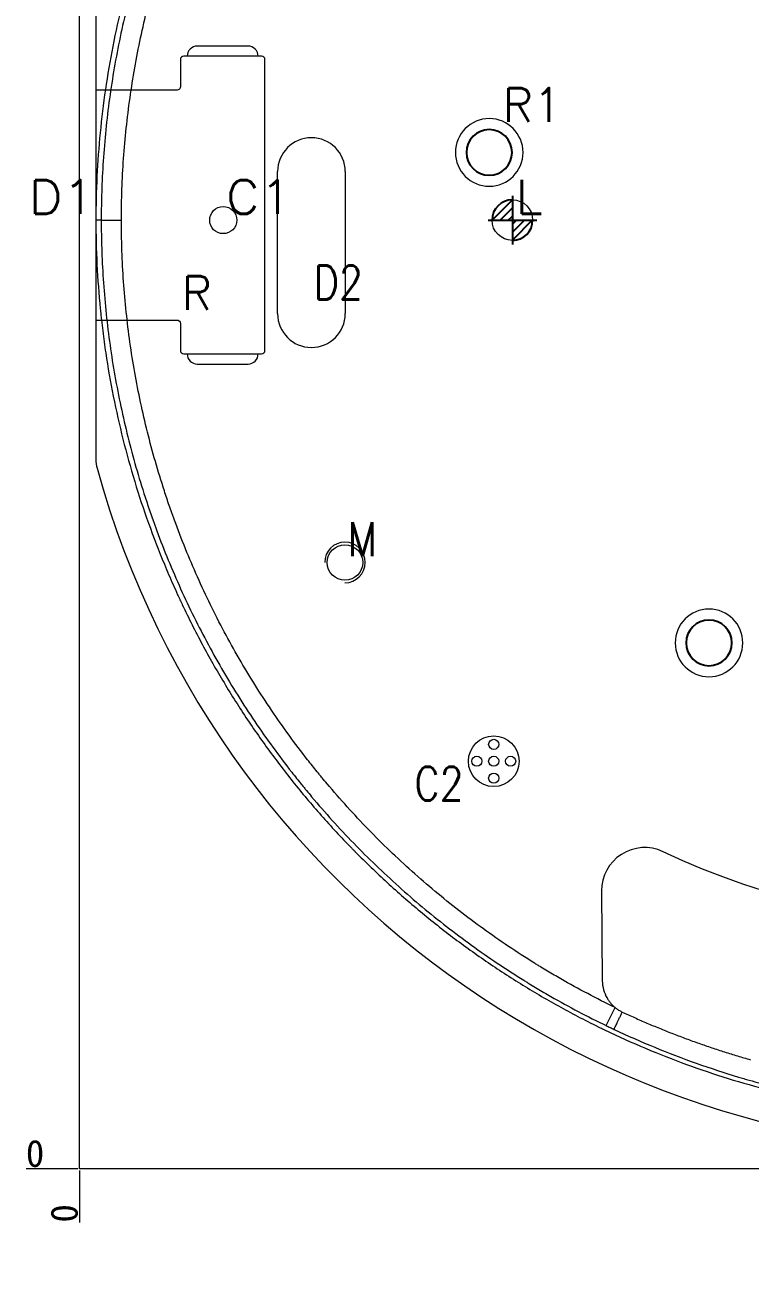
# Model space of a CAD drawing. Header units: millimetres. Extents: x 15571 to 16793, y 54841 to 55522.
# Drawn here: x 15570.7 to 15785.2, y 54841.3 to 55208.4 of the extents above; entities that cross this region are included whole.
import ezdxf

# ---------------------------------------------------------------- set-up
doc = ezdxf.new("R2010")
doc.units = ezdxf.units.MM
doc.linetypes.add('DASHED', pattern=[0])
for name, color, linetype in [('6', 6, 'Continuous'), ('dim', 4, 'Continuous'), ('PUNCH', 2, 'Continuous'), ('PUNCH_W', 1, 'Continuous')]:
    doc.layers.add(name, color=color, linetype=linetype)
doc.styles.add('_PUG_ERP', font='txt')
doc.styles.add('chinesef_fs', font='txt.shx', dxfattribs={"bigfont": 'gbcbig.shx'})
doc.dimstyles.new('_PUG_ERP', dxfattribs={"dimtxt": 8, "dimasz": 1.5, "dimexe": 0.5, "dimexo": 0.5, "dimgap": 0.5, "dimtad": 1, "dimtxsty": '_PUG_ERP', "dimblk": 'CLOSEDBLANK', "dimcen": 0, "dimclrd": 4, "dimclre": 4, "dimclrt": 3, "dimazin": 3, "dimtfac": 1, "dimtmove": 0, "dimatfit": 3, "dimldrblk": 'CLOSEDBLANK', "dimlwd": 9, "dimlwe": 9})

# ---------------------------------------------------------------- blocks, each defined once
blk = doc.blocks.new('pg_hx_L0')
at = {"color": 230}
for p, q in [((-0.5, -0.003), (0, 0.497)), ((0, 0.6), (0, -0.6)), ((-0.6, 0), (0.6, 0)), ((-0.3, 0), (0, 0.3)), ((-0.1, 0), (0, 0.1)), ((0.5, 0.003), (0, -0.497)), ((0.1, 0), (0, -0.1)), ((0.3, 0), (0, -0.3))]:
    blk.add_line(p, q, dxfattribs=at)
for start, end in [(90, 180), (270, 0)]:
    blk.add_arc((0, 0), 0.5, start, end, dxfattribs=at)
blk = doc.blocks.new('pg_hx_LLL0')
blk.add_blockref('pg_hx_L0', (0, 0))
blk = doc.blocks.new('*D736')
at = {"layer": 'Defpoints', "color": 0}
for p in [(15586.89, 54870.13), (16147.89, 54870.13), (16157.89, 54870.13)]:
    blk.add_point(p, dxfattribs=at)
at = {"layer": 'dim', "color": 4, "lineweight": 9}
blk.add_line((16148.39, 54870.13), (16163.73, 54870.13), dxfattribs=at)
at = {"layer": 'dim', "color": 3, "lineweight": 13, "insert": (16161.06, 54874.63), "char_height": 8, "attachment_point": 5, "style": '_PUG_ERP'}
blk.add_mtext('0', dxfattribs=at)
blk = doc.blocks.new('_ClosedBlank')
blk = doc.blocks.new('*D737')
at = {"layer": 'Defpoints', "color": 0}
for p in [(16147.89, 55441.13), (16157.89, 55441.13), (15586.89, 54870.13)]:
    blk.add_point(p, dxfattribs=at)
at = {"layer": 'dim', "color": 4, "lineweight": 9}
blk.add_line((16148.39, 55441.13), (16176.68, 55441.13), dxfattribs=at)
at = {"layer": 'dim', "color": 3, "lineweight": 13, "insert": (16167.54, 55445.63), "char_height": 8, "attachment_point": 5, "style": '_PUG_ERP'}
blk.add_mtext('571', dxfattribs=at)
blk = doc.blocks.new('*D738')
at = {"layer": 'Defpoints', "color": 0}
for p in [(15576.89, 54870.13), (15586.89, 54870.13), (15586.89, 54870.13)]:
    blk.add_point(p, dxfattribs=at)
at = {"layer": 'dim', "color": 4, "lineweight": 9}
blk.add_line((15586.39, 54870.13), (15571.06, 54870.13), dxfattribs=at)
at = {"layer": 'dim', "color": 3, "lineweight": 13, "insert": (15573.73, 54874.63), "char_height": 8, "attachment_point": 5, "style": '_PUG_ERP'}
blk.add_mtext('0', dxfattribs=at)
blk = doc.blocks.new('*D739')
at = {"layer": 'Defpoints', "color": 0}
for p in [(15586.89, 54870.13), (16147.89, 54870.13), (16147.89, 54860.13)]:
    blk.add_point(p, dxfattribs=at)
at = {"layer": 'dim', "color": 4, "lineweight": 9}
blk.add_line((16147.89, 54869.63), (16147.89, 54841.34), dxfattribs=at)
at = {"layer": 'dim', "color": 3, "lineweight": 13, "insert": (16143.39, 54850.48), "char_height": 8, "attachment_point": 5, "rotation": 90, "style": '_PUG_ERP'}
blk.add_mtext('561', dxfattribs=at)
blk = doc.blocks.new('*D740')
at = {"layer": 'Defpoints', "color": 0}
for p in [(15586.89, 54870.13), (15586.89, 54870.13), (15586.89, 54860.13)]:
    blk.add_point(p, dxfattribs=at)
at = {"layer": 'dim', "color": 4, "lineweight": 9}
blk.add_line((15586.89, 54869.63), (15586.89, 54854.29), dxfattribs=at)
at = {"layer": 'dim', "color": 3, "lineweight": 13, "insert": (15582.39, 54856.96), "char_height": 8, "attachment_point": 5, "rotation": 90, "style": '_PUG_ERP'}
blk.add_mtext('0', dxfattribs=at)
blk = doc.blocks.new('*D741')
at = {"layer": 'Defpoints', "color": 0}
for p in [(16147.89, 55451.13), (16147.89, 55441.13), (15586.89, 54870.13)]:
    blk.add_point(p, dxfattribs=at)
at = {"layer": 'dim', "color": 4, "lineweight": 9}
blk.add_line((16147.89, 55441.63), (16147.89, 55469.91), dxfattribs=at)
at = {"layer": 'dim', "color": 3, "lineweight": 13, "insert": (16143.39, 55460.77), "char_height": 8, "attachment_point": 5, "rotation": 90, "style": '_PUG_ERP'}
blk.add_mtext('561', dxfattribs=at)

msp = doc.modelspace()

# ---------------------------------------------------------------- linework, layer by layer
at = {"layer": '6', "color": 5, "lineweight": 13}
for points in [[(15639.714, 55199.078, 0.4142136), (15636.714, 55202.078), (15621.714, 55202.078, 0.4142136), (15618.714, 55199.078)], [(15618.714, 55111.073, 0.4137255), (15621.714, 55108.078), (15636.714, 55108.078, 0.4137255), (15639.714, 55111.073)]]:
    msp.add_lwpolyline(points, format="xyb", dxfattribs=at)
at = {"layer": '6', "color": 6, "lineweight": 13}
msp.add_lwpolyline([(15591.714, 55121.078), (15615.714, 55121.078, -0.4142136), (15616.714, 55120.078), (15616.714, 55112.073, 0.4142136), (15617.714, 55111.073), (15640.714, 55111.073, 0.4142136), (15641.714, 55112.073), (15641.714, 55198.078, 0.4142136), (15640.714, 55199.078), (15617.714, 55199.078, 0.4142136), (15616.714, 55198.078), (15616.714, 55190.078, -0.4142136), (15615.714, 55189.078), (15591.714, 55189.078)], format="xyb", dxfattribs=at)
at = {"layer": '6', "color": 6, "linetype": 'DASHED', "lineweight": 18, "ltscale": 0.3}
for centre, start, end in [((15708.055, 55170.627), 0, 180), ((15708.055, 55170.627), 180, 0), ((15773.055, 55025.627), 0, 180), ((15773.055, 55025.627), 180, 0)]:
    msp.add_arc(centre, 10, start, end, dxfattribs=at)
at = {"layer": '6', "color": 6, "linetype": 'Continuous', "lineweight": 25, "ltscale": 0.3}
for centre, start, end in [((15708.055, 55170.627), 0, 180), ((15708.055, 55170.627), 180, 0), ((15773.055, 55025.627), 0, 180), ((15773.055, 55025.627), 180, 0)]:
    msp.add_arc(centre, 6.753, start, end, dxfattribs=at)
at = {"layer": 'dim', "color": 252, "linetype": 'DASHED', "lineweight": 13, "ltscale": 0.2}
msp.add_lwpolyline([(15586.895, 54870.127), (15586.895, 55441.127), (16147.895, 55441.127), (16147.895, 54870.127)], close=True, dxfattribs=at)
at = {"layer": 'PUNCH', "color": 2, "linetype": 'Continuous', "lineweight": 18}
for p, q in [((15645.474, 55122.979), (15645.474, 55164.979)), ((15665.474, 55164.979), (15665.474, 55122.979))]:
    msp.add_line(p, q, dxfattribs=at)
at = {"layer": 'PUNCH', "color": 155, "linetype": 'DASHED', "lineweight": 13, "ltscale": 0.778694}
msp.add_line((15742.659, 54912.465), (15745.254, 54917.838), dxfattribs=at)
at = {"layer": 'PUNCH', "color": 42, "linetype": 'Continuous', "lineweight": 18}
for centre, radius in [((15665.386, 55049.402), 5.253), ((15709.38, 54990.627), 7.5), ((15709.38, 54995.627), 1.5), ((15704.38, 54990.627), 1.5), ((15709.38, 54990.627), 1.5), ((15714.38, 54990.627), 1.5), ((15709.38, 54985.627), 1.5)]:
    msp.add_circle(centre, radius, dxfattribs=at)
at = {"layer": 'PUNCH', "color": 2, "linetype": 'Continuous', "lineweight": 18}
for centre, start, end in [((15655.474, 55164.979), 0, 180), ((15655.474, 55122.979), 180.00002, 359.99998)]:
    msp.add_arc(centre, 10, start, end, dxfattribs=at)
at = {"layer": 'PUNCH', "color": 42, "linetype": 'Continuous', "lineweight": 13}
msp.add_arc((15665.386, 55049.402), 6, 270, 180, dxfattribs=at)
at = {"layer": 'PUNCH', "color": 2, "linetype": 'DASHED', "lineweight": 13, "ltscale": 0.778694}
for points, knots in [([(15857.414, 55416.327), (15853.069, 55416.327), (15848.738, 55416.22), (15840.101, 55415.797), (15835.796, 55415.48), (15827.212, 55414.639), (15822.932, 55414.114), (15814.4, 55412.857), (15810.146, 55412.124), (15801.666, 55410.448), (15797.439, 55409.505), (15791.118, 55407.931), (15789.014, 55407.38), (15785.864, 55406.513), (15784.29, 55406.069), (15782.718, 55405.61), (15781.932, 55405.378), (15781.67, 55405.301), (15781.147, 55405.144), (15780.885, 55405.066), (15776.441, 55403.724), (15772.298, 55402.361), (15764.089, 55399.435), (15760.023, 55397.872), (15751.97, 55394.547), (15747.983, 55392.784), (15743.047, 55390.455), (15742.063, 55389.983), (15740.589, 55389.265), (15740.099, 55389.025), (15739.12, 55388.54), (15738.631, 55388.297), (15736.192, 55387.071), (15734.255, 55386.068), (15728.485, 55382.989), (15724.692, 55380.844), (15717.218, 55376.371), (15713.535, 55374.042), (15708.095, 55370.411), (15705.845, 55368.869), (15703.617, 55367.29), (15702.727, 55366.656), (15702.283, 55366.338), (15700.955, 55365.378), (15700.074, 55364.733), (15695.691, 55361.484), (15692.254, 55358.803), (15685.519, 55353.277), (15682.22, 55350.432), (15675.762, 55344.58), (15672.602, 55341.572), (15669.126, 55338.096), (15668.741, 55337.708), (15667.974, 55336.931), (15666.826, 55335.762), (15665.69, 55334.582), (15663.432, 55332.209), (15660.461, 55329.009), (15656.848, 55324.918), (15654.724, 55322.423), (15653.67, 55321.169), (15653.32, 55320.749), (15652.622, 55319.909), (15652.274, 55319.487), (15649.158, 55315.686), (15646.476, 55312.244), (15641.283, 55305.231), (15638.772, 55301.661), (15635.744, 55297.119), (15635.143, 55296.206), (15633.954, 55294.373), (15633.365, 55293.453), (15631.615, 55290.683), (15630.472, 55288.824), (15627.114, 55283.204), (15624.968, 55279.405), (15621.89, 55273.627), (15620.887, 55271.687), (15619.663, 55269.246), (15619.419, 55268.757), (15618.936, 55267.777), (15618.215, 55266.306), (15617.508, 55264.829), (15615.183, 55259.894), (15613.423, 55255.906), (15610.103, 55247.851), (15608.543, 55243.784), (15606.352, 55237.625), (15605.647, 55235.562), (15604.627, 55232.453), (15604.126, 55230.894), (15603.558, 55229.07), (15603.318, 55228.287), (15603.159, 55227.764), (15603.08, 55227.502), (15601.741, 55223.057), (15600.589, 55218.86), (15598.499, 55210.442), (15597.56, 55206.221), (15595.892, 55197.756), (15595.163, 55193.511), (15593.912, 55184.998), (15592.869, 55176.461), (15592.24, 55167.878), (15591.82, 55159.27), (15591.714, 55154.955), (15591.714, 55150.627)], [0, 0, 0, 0, 0.03125, 0.03125, 0.0625, 0.0625, 0.09375, 0.09375, 0.125, 0.125, 0.15625, 0.15625, 0.171875, 0.171875, 0.1796875, 0.1835937, 0.1835937, 0.1855469, 0.1855469, 0.1875, 0.1875, 0.21875, 0.21875, 0.25, 0.25, 0.28125, 0.28125, 0.2890625, 0.2890625, 0.2929687, 0.2929687, 0.296875, 0.296875, 0.3125, 0.3125, 0.34375, 0.34375, 0.375, 0.375, 0.390625, 0.3945312, 0.3945312, 0.3984375, 0.3984375, 0.40625, 0.40625, 0.4375, 0.4375, 0.46875, 0.46875, 0.5, 0.5, 0.5039062, 0.5039062, 0.5078125, 0.515625, 0.515625, 0.53125, 0.546875, 0.5546875, 0.5546875, 0.5585937, 0.5585937, 0.5625, 0.5625, 0.59375, 0.59375, 0.625, 0.625, 0.6328125, 0.6328125, 0.640625, 0.640625, 0.65625, 0.65625, 0.6875, 0.6875, 0.703125, 0.703125, 0.7070312, 0.7070312, 0.7109375, 0.71875, 0.71875, 0.75, 0.75, 0.78125, 0.78125, 0.796875, 0.796875, 0.8046875, 0.8085937, 0.8105469, 0.8105469, 0.8125, 0.8125, 0.84375, 0.84375, 0.875, 0.875, 0.90625, 0.90625, 0.9375, 0.96875, 0.96875, 1, 1, 1, 1]), ([(15591.714, 55150.627), (15591.714, 55146.241), (15591.822, 55141.862), (15592.256, 55133.113), (15592.58, 55128.744), (15593.04, 55124.109), (15593.068, 55123.836), (15593.124, 55123.291), (15593.152, 55123.018), (15593.238, 55122.2), (15593.416, 55120.567), (15593.608, 55118.937), (15594.013, 55115.683), (15594.309, 55113.522), (15595.274, 55107.058), (15596.022, 55102.778), (15597.722, 55094.276), (15599.627, 55085.83), (15601.939, 55077.498), (15604.454, 55069.224), (15605.813, 55065.115), (15608.736, 55056.954), (15610.3, 55052.902), (15612.802, 55046.868), (15613.661, 55044.864), (15614.99, 55041.868), (15615.665, 55040.373), (15616.469, 55038.634), (15616.817, 55037.89), (15617.05, 55037.394), (15617.167, 55037.146), (15619.161, 55032.936), (15621.128, 55029.036), (15625.238, 55021.361), (15627.382, 55017.584), (15631.842, 55010.154), (15634.16, 55006.499), (15638.968, 54999.311), (15641.458, 54995.777), (15646.613, 54988.831), (15649.276, 54985.418), (15654.778, 54978.715), (15657.616, 54975.424), (15662.006, 54970.58), (15663.491, 54968.981), (15665.753, 54966.606), (15666.702, 54965.621), (15667.66, 54964.643), (15668.044, 54964.252), (15668.237, 54964.057), (15668.814, 54963.472), (15669.201, 54963.084), (15672.686, 54959.6), (15675.848, 54956.593), (15682.297, 54950.753), (15685.585, 54947.92), (15692.284, 54942.427), (15695.695, 54939.766), (15702.641, 54934.616), (15709.71, 54929.638), (15717.026, 54925.002), (15724.467, 54920.539), (15728.249, 54918.394), (15734.018, 54915.309), (15735.957, 54914.302), (15738.4, 54913.072), (15739.135, 54912.705), (15739.871, 54912.341), (15740.363, 54912.099), (15740.609, 54911.978), (15741.841, 54911.377), (15742.828, 54910.903), (15747.772, 54908.564), (15751.759, 54906.798), (15759.793, 54903.472), (15763.84, 54901.912), (15771.994, 54898.995), (15776.102, 54897.638), (15784.375, 54895.126), (15788.542, 54893.972), (15796.935, 54891.865), (15801.162, 54890.914), (15809.675, 54889.215), (15813.962, 54888.468), (15820.438, 54887.503), (15822.604, 54887.208), (15825.05, 54886.905), (15825.322, 54886.872), (15825.866, 54886.806), (15826.138, 54886.774), (15826.955, 54886.678), (15828.588, 54886.491), (15830.221, 54886.32), (15835.663, 54885.783), (15840.016, 54885.461), (15848.717, 54885.034), (15853.066, 54884.927), (15857.414, 54884.927)], [0, 0, 0, 0, 0.03125, 0.03125, 0.0625, 0.0625, 0.0644531, 0.0644531, 0.0664063, 0.0664063, 0.0703125, 0.078125, 0.078125, 0.09375, 0.09375, 0.125, 0.125, 0.15625, 0.1875, 0.1875, 0.21875, 0.21875, 0.25, 0.25, 0.265625, 0.265625, 0.2734375, 0.2773438, 0.2792969, 0.2792969, 0.28125, 0.28125, 0.3125, 0.3125, 0.34375, 0.34375, 0.375, 0.375, 0.40625, 0.40625, 0.4375, 0.4375, 0.46875, 0.46875, 0.484375, 0.484375, 0.4921875, 0.4941406, 0.4941406, 0.4960938, 0.4960938, 0.5, 0.5, 0.53125, 0.53125, 0.5625, 0.5625, 0.59375, 0.59375, 0.625, 0.65625, 0.65625, 0.6875, 0.6875, 0.703125, 0.703125, 0.7070313, 0.7089844, 0.7089844, 0.7109375, 0.7109375, 0.71875, 0.71875, 0.75, 0.75, 0.78125, 0.78125, 0.8125, 0.8125, 0.84375, 0.84375, 0.875, 0.875, 0.90625, 0.90625, 0.921875, 0.921875, 0.9238281, 0.9238281, 0.9257813, 0.9257813, 0.9296875, 0.9375, 0.9375, 0.96875, 0.96875, 1, 1, 1, 1])]:
    msp.add_open_spline(points, degree=3, knots=knots, dxfattribs=at)
at = {"layer": 'PUNCH', "color": 155, "linetype": 'DASHED', "lineweight": 13, "ltscale": 0.778694}
for points, knots in [([(15742.656, 55388.786), (15739.888, 55387.45), (15734.395, 55384.676), (15728.983, 55381.703), (15723.613, 55378.628), (15720.949, 55377.04), (15717.976, 55375.196), (15717.645, 55374.99), (15716.986, 55374.577), (15716, 55373.956), (15713.709, 55372.493), (15711.766, 55371.215), (15707.909, 55368.629), (15702.838, 55365.099), (15695.449, 55359.56), (15688.274, 55353.78), (15681.312, 55347.762), (15676.812, 55343.59), (15672.384, 55339.337), (15670.205, 55337.171), (15665.92, 55332.758), (15661.706, 55328.265), (15657.636, 55323.609), (15654.639, 55320.056), (15653.649, 55318.861), (15652.423, 55317.355), (15652.056, 55316.902), (15651.691, 55316.447), (15651.447, 55316.144), (15651.325, 55315.992), (15650.718, 55315.233), (15650.236, 55314.624), (15647.838, 55311.569), (15645.968, 55309.099), (15640.502, 55301.607), (15637.049, 55296.507), (15632.15, 55288.701), (15628.979, 55283.445), (15624.501, 55275.406), (15620.302, 55267.212), (15617.69, 55261.645), (15613.914, 55253.217), (15611.586, 55247.493), (15609.184, 55240.934), (15608.788, 55239.838), (15608.399, 55238.738), (15608.141, 55238.004), (15608.013, 55237.637), (15607.376, 55235.8), (15606.88, 55234.326), (15605.431, 55229.891), (15604.518, 55226.919), (15603.441, 55223.182), (15603.229, 55222.434), (15602.916, 55221.31), (15602.812, 55220.935), (15602.606, 55220.185), (15602.097, 55218.309), (15601.609, 55216.431), (15600.478, 55211.916), (15599.779, 55208.899), (15598.488, 55202.85), (15597.896, 55199.819), (15596.82, 55193.741), (15595.852, 55187.649), (15594.719, 55178.467), (15593.906, 55169.242), (15593.579, 55163.063), (15593.414, 55158.418), (15593.373, 55156.867), (15593.332, 55154.539), (15593.316, 55153.374), (15593.307, 55152.014), (15593.305, 55151.334), (15593.304, 55150.994), (15593.304, 55150.824), (15593.304, 55150.739), (15593.304, 55150.696), (15593.304, 55150.678), (15593.304, 55150.666), (15593.304, 55150.659), (15593.304, 55150.653)], [0, 0, 0, 0, 0.03125, 0.0625, 0.0625, 0.09375, 0.09375, 0.0976563, 0.0976563, 0.1015625, 0.109375, 0.125, 0.125, 0.15625, 0.1875, 0.21875, 0.25, 0.28125, 0.28125, 0.3125, 0.3125, 0.34375, 0.375, 0.375, 0.390625, 0.390625, 0.3945313, 0.3964844, 0.3964844, 0.3984375, 0.3984375, 0.40625, 0.40625, 0.4375, 0.4375, 0.5, 0.5, 0.53125, 0.5625, 0.59375, 0.625, 0.625, 0.6875, 0.6875, 0.6953125, 0.6992188, 0.6992188, 0.703125, 0.703125, 0.71875, 0.71875, 0.75, 0.75, 0.7578125, 0.7578125, 0.7617188, 0.7617188, 0.765625, 0.78125, 0.78125, 0.8125, 0.8125, 0.84375, 0.84375, 0.875, 0.90625, 0.9375, 0.96875, 0.96875, 0.984375, 0.984375, 0.9921875, 0.9960938, 0.9980469, 0.9990234, 0.9995117, 0.9997559, 0.9998779, 0.999939, 0.999939, 1, 1, 1, 1]), ([(15599.271, 55150.653), (15599.271, 55153.699), (15599.326, 55156.735), (15599.54, 55162.79), (15599.7, 55165.809), (15600.124, 55171.828), (15600.653, 55177.829), (15601.757, 55186.778), (15602.699, 55192.709), (15603.744, 55198.623), (15604.318, 55201.571), (15605.569, 55207.449), (15606.925, 55213.31), (15608.488, 55219.135), (15610.155, 55224.942), (15611.042, 55227.837), (15612.451, 55232.165), (15612.934, 55233.606), (15613.554, 55235.404), (15613.679, 55235.763), (15613.931, 55236.482), (15614.057, 55236.841), (15614.439, 55237.916), (15614.697, 55238.632), (15617.041, 55245.056), (15619.315, 55250.661), (15623.003, 55258.915), (15625.555, 55264.367), (15629.657, 55272.391), (15634.033, 55280.264), (15637.133, 55285.411), (15641.921, 55293.055), (15645.297, 55298.049), (15650.642, 55305.384), (15652.471, 55307.804), (15654.816, 55310.795), (15655.287, 55311.391), (15656, 55312.284), (15656.238, 55312.581), (15656.715, 55313.173), (15657.912, 55314.652), (15659.122, 55316.114), (15662.054, 55319.595), (15666.035, 55324.154), (15670.158, 55328.555), (15674.35, 55332.877), (15676.482, 55334.998), (15680.814, 55339.162), (15685.217, 55343.247), (15692.029, 55349.141), (15699.051, 55354.8), (15706.281, 55360.223), (15711.243, 55363.68), (15715.019, 55366.212), (15716.92, 55367.462), (15719.161, 55368.895), (15720.127, 55369.503), (15720.772, 55369.907), (15721.095, 55370.109), (15724.006, 55371.915), (15726.613, 55373.469), (15731.869, 55376.48), (15737.166, 55379.39), (15742.543, 55382.105), (15745.252, 55383.413)], [0, 0, 0, 0, 0.03125, 0.03125, 0.0625, 0.0625, 0.09375, 0.125, 0.15625, 0.15625, 0.1875, 0.1875, 0.21875, 0.25, 0.25, 0.28125, 0.28125, 0.296875, 0.296875, 0.3007812, 0.3007812, 0.3046875, 0.3046875, 0.3125, 0.3125, 0.375, 0.375, 0.40625, 0.4375, 0.46875, 0.5, 0.5, 0.5625, 0.5625, 0.59375, 0.59375, 0.6015625, 0.6015625, 0.6054687, 0.6054687, 0.609375, 0.625, 0.625, 0.65625, 0.6875, 0.6875, 0.71875, 0.71875, 0.75, 0.78125, 0.8125, 0.84375, 0.875, 0.875, 0.890625, 0.8984375, 0.9023437, 0.9023437, 0.90625, 0.90625, 0.9375, 0.9375, 0.96875, 1, 1, 1, 1]), ([(15593.304, 55150.653), (15592.811, 55150.645), (15592.319, 55150.637), (15591.789, 55150.628), (15591.751, 55150.628), (15591.714, 55150.627)], [0, 0, 0, 0, 0.9292284, 0.9292284, 1, 1, 1, 1]), ([(15593.304, 55150.653), (15593.304, 55149.874), (15593.307, 55149.095), (15593.321, 55147.537), (15593.331, 55146.759), (15593.372, 55144.425), (15593.413, 55142.872), (15593.577, 55138.22), (15593.903, 55132.036), (15594.444, 55125.891), (15595.091, 55119.765), (15595.844, 55113.658), (15596.808, 55107.589), (15597.877, 55101.538), (15598.464, 55098.523), (15599.744, 55092.51), (15601.129, 55086.516), (15602.726, 55080.561), (15604.43, 55074.624), (15605.336, 55071.665), (15606.775, 55067.242), (15607.269, 55065.77), (15608.029, 55063.566), (15608.414, 55062.464), (15608.808, 55061.364), (15609.071, 55060.631), (15609.204, 55060.265), (15610.405, 55056.974), (15611.521, 55054.076), (15613.848, 55048.333), (15616.271, 55042.645), (15618.883, 55037.063), (15621.588, 55031.535), (15624.387, 55026.059), (15628.865, 55018.003), (15632.036, 55012.738), (15636.934, 55004.92), (15640.386, 54999.813), (15645.849, 54992.314), (15647.717, 54989.842), (15650.592, 54986.173), (15651.562, 54984.957), (15652.79, 54983.446), (15653.037, 54983.144), (15653.53, 54982.542), (15654.273, 54981.641), (15655.02, 54980.746), (15657.523, 54977.775), (15659.561, 54975.44), (15663.711, 54970.852), (15665.821, 54968.599), (15670.114, 54964.174), (15672.296, 54962.003), (15676.73, 54957.741), (15678.983, 54955.65), (15685.847, 54949.499), (15690.564, 54945.559), (15697.853, 54939.892), (15702.782, 54936.195), (15707.855, 54932.662), (15713, 54929.211), (15715.609, 54927.527), (15718.586, 54925.679), (15718.917, 54925.475), (15719.581, 54925.067), (15719.913, 54924.864), (15720.91, 54924.256), (15722.91, 54923.052), (15724.92, 54921.877), (15728.957, 54919.564), (15731.669, 54918.074), (15737.134, 54915.194), (15739.886, 54913.805), (15742.659, 54912.465)], [0, 0, 0, 0, 0.0078125, 0.0078125, 0.015625, 0.015625, 0.03125, 0.03125, 0.0625, 0.09375, 0.09375, 0.125, 0.15625, 0.15625, 0.1875, 0.1875, 0.21875, 0.25, 0.25, 0.28125, 0.28125, 0.296875, 0.296875, 0.3046875, 0.3085937, 0.3085937, 0.3125, 0.3125, 0.34375, 0.34375, 0.375, 0.40625, 0.40625, 0.4375, 0.46875, 0.5, 0.5, 0.5625, 0.5625, 0.59375, 0.59375, 0.609375, 0.609375, 0.6132813, 0.6132813, 0.6171875, 0.625, 0.625, 0.65625, 0.65625, 0.6875, 0.6875, 0.71875, 0.71875, 0.75, 0.75, 0.8125, 0.8125, 0.84375, 0.875, 0.875, 0.90625, 0.90625, 0.9101563, 0.9101563, 0.9140625, 0.9140625, 0.921875, 0.9375, 0.9375, 0.96875, 0.96875, 1, 1, 1, 1]), ([(15593.304, 55150.653), (15593.342, 55150.653), (15593.414, 55150.653), (15593.622, 55150.653), (15593.759, 55150.653), (15594.091, 55150.653), (15594.288, 55150.653), (15594.734, 55150.653), (15594.984, 55150.653), (15595.529, 55150.653), (15595.824, 55150.653), (15596.449, 55150.653), (15596.779, 55150.653), (15597.463, 55150.653), (15597.817, 55150.653), (15598.538, 55150.653), (15598.905, 55150.653), (15599.271, 55150.653)], [0, 0, 0, 0, 0.125, 0.125, 0.25, 0.25, 0.375, 0.375, 0.5, 0.5, 0.625, 0.625, 0.75, 0.75, 0.875, 0.875, 1, 1, 1, 1]), ([(15745.254, 54917.838), (15742.544, 54919.147), (15739.854, 54920.505), (15734.513, 54923.32), (15731.862, 54924.777), (15727.916, 54927.037), (15726.606, 54927.803), (15724.648, 54928.971), (15723.997, 54929.364), (15723.021, 54929.957), (15722.697, 54930.156), (15722.048, 54930.554), (15719.134, 54932.354), (15716.265, 54934.206), (15711.236, 54937.579), (15706.278, 54941.033), (15701.459, 54944.647), (15694.335, 54950.185), (15689.725, 54954.036), (15683.016, 54960.049), (15680.814, 54962.092), (15676.479, 54966.259), (15674.347, 54968.381), (15670.151, 54972.706), (15666.025, 54977.11), (15662.04, 54981.675), (15659.593, 54984.579), (15658.863, 54985.454), (15658.137, 54986.335), (15657.655, 54986.923), (15657.414, 54987.218), (15656.214, 54988.695), (15655.265, 54989.884), (15652.455, 54993.469), (15650.629, 54995.886), (15645.29, 55003.216), (15641.916, 55008.208), (15637.129, 55015.85), (15634.029, 55020.996), (15629.652, 55028.87), (15626.916, 55034.222), (15624.272, 55039.626), (15621.719, 55045.082), (15619.351, 55050.642), (15617.076, 55056.255), (15615.986, 55059.087), (15614.812, 55062.304), (15614.682, 55062.662), (15614.424, 55063.379), (15614.04, 55064.454), (15613.161, 55066.965), (15611.474, 55072.001), (15610.146, 55076.339), (15608.48, 55082.142), (15606.919, 55087.963), (15605.565, 55093.822), (15604.315, 55099.699), (15603.741, 55102.646), (15602.696, 55108.56), (15601.754, 55114.493), (15601.018, 55120.462), (15600.385, 55126.45), (15599.857, 55132.456), (15599.538, 55138.5), (15599.378, 55143.048), (15599.338, 55144.566), (15599.298, 55146.846), (15599.288, 55147.607), (15599.274, 55149.13), (15599.271, 55149.892), (15599.271, 55150.653)], [0, 0, 0, 0, 0.03125, 0.03125, 0.0625, 0.0625, 0.078125, 0.078125, 0.0859375, 0.0859375, 0.0898437, 0.0898437, 0.09375, 0.125, 0.125, 0.15625, 0.1875, 0.1875, 0.25, 0.25, 0.28125, 0.28125, 0.3125, 0.3125, 0.34375, 0.375, 0.375, 0.3828125, 0.3867188, 0.3867188, 0.390625, 0.390625, 0.40625, 0.40625, 0.4375, 0.4375, 0.5, 0.5, 0.53125, 0.5625, 0.59375, 0.59375, 0.625, 0.65625, 0.65625, 0.6875, 0.6875, 0.6914063, 0.6914063, 0.6953125, 0.703125, 0.71875, 0.75, 0.75, 0.78125, 0.8125, 0.8125, 0.84375, 0.84375, 0.875, 0.90625, 0.90625, 0.9375, 0.96875, 0.96875, 0.984375, 0.984375, 0.9921875, 0.9921875, 1, 1, 1, 1]), ([(15744.983, 54911.357), (15744.999, 54911.391), (15745.028, 54911.453), (15745.112, 54911.631), (15745.167, 54911.747), (15745.301, 54912.03), (15745.38, 54912.198), (15745.559, 54912.578), (15745.659, 54912.791), (15745.879, 54913.256), (15745.997, 54913.508), (15746.25, 54914.043), (15746.383, 54914.327), (15746.661, 54914.915), (15746.805, 54915.221), (15747.099, 54915.845), (15747.249, 54916.164), (15747.399, 54916.483)], [0, 0, 0, 0, 0.125, 0.125, 0.25, 0.25, 0.375, 0.375, 0.5, 0.5, 0.625, 0.625, 0.75, 0.75, 0.875, 0.875, 1, 1, 1, 1]), ([(15742.659, 54912.465), (15743.045, 54912.279), (15743.432, 54912.093), (15744.013, 54911.816), (15744.401, 54911.632), (15744.789, 54911.449), (15744.983, 54911.357)], [0, 0, 0, 0, 0.5, 0.5, 0.75, 1, 1, 1, 1]), ([(15744.983, 54911.357), (15748.959, 54909.484), (15752.974, 54907.714), (15761.083, 54904.377), (15765.176, 54902.811), (15773.439, 54899.882), (15777.61, 54898.52), (15782.346, 54897.103), (15782.873, 54896.948), (15783.928, 54896.639), (15785.511, 54896.182), (15787.098, 54895.739), (15790.278, 54894.874), (15792.405, 54894.323), (15794.54, 54893.799)], [0, 0, 0, 0, 0.25, 0.25, 0.5, 0.5, 0.75, 0.75, 0.78125, 0.78125, 0.8125, 0.875, 0.875, 1, 1, 1, 1])]:
    msp.add_open_spline(points, degree=3, knots=knots, dxfattribs=at)
at = {"layer": 'PUNCH_W', "color": 1, "lineweight": 13}
msp.add_lwpolyline([(15592.076, 55077.239, 7.3668404), (15592.076, 55224.015, 0.0675621), (15591.714, 55221.349), (15591.714, 55079.905, 0.0675622)], format="xyb", close=True, dxfattribs=at)
msp.add_lwpolyline([(15954.748, 54965.456, -0.2285139), (15759.451, 54963.888, 0.5528483), (15741.285, 54952.276), (15741.498, 54925.711, 0.1309272), (15742.895, 54920.633, 0.0113506), (15743.157, 54920.207, 0.0115829), (15743.438, 54919.793, 0.0117455), (15743.738, 54919.393, 0.011938), (15744.057, 54919.008, 0.0121067), (15744.394, 54918.639, 0.0122646), (15744.748, 54918.286, 0.0123805), (15745.12, 54917.952, 0.0124717), (15745.507, 54917.636, 0.0125488), (15745.91, 54917.34, 0.0125827), (15746.327, 54917.064, 0.0126158), (15746.758, 54916.81, 0.0126359), (15747.201, 54916.578), (15747.399, 54916.483), (15747.853, 54916.273), (15748.307, 54916.064), (15748.762, 54915.855), (15749.216, 54915.648), (15749.672, 54915.441), (15750.127, 54915.235), (15750.583, 54915.03), (15751.04, 54914.826), (15751.497, 54914.623), (15751.954, 54914.421), (15752.412, 54914.219), (15752.87, 54914.019), (15753.328, 54913.819), (15753.787, 54913.62), (15754.246, 54913.423), (15754.706, 54913.226), (15755.166, 54913.03), (15755.626, 54912.834), (15756.087, 54912.64), (15756.548, 54912.447), (15757.009, 54912.254), (15757.471, 54912.063), (15757.933, 54911.872), (15758.396, 54911.683), (15758.859, 54911.494), (15759.322, 54911.306), (15759.786, 54911.119), (15760.25, 54910.933), (15760.715, 54910.747), (15761.179, 54910.563), (15761.644, 54910.38), (15762.11, 54910.197), (15762.576, 54910.016), (15763.042, 54909.835), (15763.509, 54909.655), (15763.976, 54909.476), (15764.443, 54909.298), (15764.91, 54909.121), (15765.378, 54908.945), (15765.847, 54908.77), (15766.315, 54908.595), (15766.784, 54908.422), (15767.254, 54908.25), (15767.723, 54908.078), (15768.193, 54907.907), (15768.663, 54907.738), (15769.134, 54907.569), (15769.605, 54907.401), (15770.076, 54907.234), (15770.548, 54907.068), (15771.02, 54906.903), (15771.492, 54906.738), (15771.965, 54906.575), (15772.438, 54906.413), (15772.911, 54906.251), (15773.384, 54906.091), (15773.858, 54905.931), (15774.332, 54905.772), (15774.807, 54905.614), (15775.281, 54905.458), (15775.757, 54905.302), (15776.232, 54905.147), (15776.708, 54904.993), (15777.184, 54904.839), (15777.66, 54904.687), (15778.136, 54904.536), (15778.613, 54904.385), (15779.09, 54904.236), (15779.568, 54904.087), (15780.045, 54903.94), (15780.523, 54903.793), (15781.002, 54903.647), (15781.48, 54903.503), (15781.959, 54903.359), (15782.438, 54903.216), (15782.918, 54903.074), (15783.397, 54902.933), (15783.877, 54902.793), (15784.358, 54902.653), (15784.838, 54902.515), (15785.319, 54902.378)], format="xyb", dxfattribs=at)
at = {"layer": 'PUNCH_W', "color": 1, "linetype": 'Continuous', "lineweight": 18}
for centre, radius in [((15714.895, 55150.627), 6), ((15629.38, 55150.627), 4)]:
    msp.add_circle(centre, radius, dxfattribs=at)

# ---------------------------------------------------------------- block references
at = {"layer": 'PUNCH', "lineweight": 13, "ltscale": 0.778694, "xscale": 12, "yscale": 12, "zscale": 12}
msp.add_blockref('pg_hx_LLL0', (15714.895, 55150.627), dxfattribs=at)

# ---------------------------------------------------------------- texts
at = {"layer": 'dim', "color": 6, "lineweight": 13, "style": 'chinesef_fs'}
for s, p in [('R1', (15712.007, 55179.665)), ('R', (15617.061, 55124.088))]:
    msp.add_text(s, height=10, dxfattribs=at).set_placement(p)
at = {"layer": 'dim', "color": 4, "lineweight": 13, "style": 'chinesef_fs'}
for s, width, p in [('D1', 1.1106, (15571.87, 55152.439)), ('C1', 1.1106, (15630.176, 55152.48)), ('L', 1.1211, (15715.731, 55152.5)), ('D2', 0.825, (15656.189, 55127.191)), ('M', 0.8408, (15666.222, 55051.275)), ('C2', 0.825, (15685.946, 54979.015))]:
    msp.add_text(s, height=10, dxfattribs=dict(at, width=width)).set_placement(p)

# ---------------------------------------------------------------- dimensions: what is measured, and where the dimension line sits
at = {"layer": 'dim', "lineweight": 13}
for feature_location, offset, dtype, origin, picture, middle in [((16147.895, 55441.127), (0, 10), 1, (15586.895, 54870.127), '*D741', (16143.395, 55460.77)), ((16147.895, 55441.127), (10, 0), 0, (15586.895, 54870.127), '*D737', (16167.538, 55445.627)), ((15586.894870041, 54870.126956427), (-10, 0), 0, (15586.894870041, 54870.126956427), '*D738', (15573.728203374, 54874.626956427)), ((16147.894870041, 54870.126956427), (10, 0), 0, (15586.894870041, 54870.126956427), '*D736', (16161.061536708, 54874.626956427)), ((15586.894870041, 54870.126956427), (0, -10), 1, (15586.894870041, 54870.126956427), '*D740', (15582.394870041, 54856.96028976)), ((16147.895, 54870.127), (0, -10), 1, (15586.895, 54870.127), '*D739', (16143.395, 54850.484))]:
    dim = msp.add_ordinate_dim(feature_location=feature_location, offset=offset, dtype=dtype, origin=origin, dimstyle='_PUG_ERP', dxfattribs=at)
    dim.commit()
    dim.dimension.update_dxf_attribs({"geometry": picture, "text_midpoint": middle})

doc.saveas('drawing.dxf')
